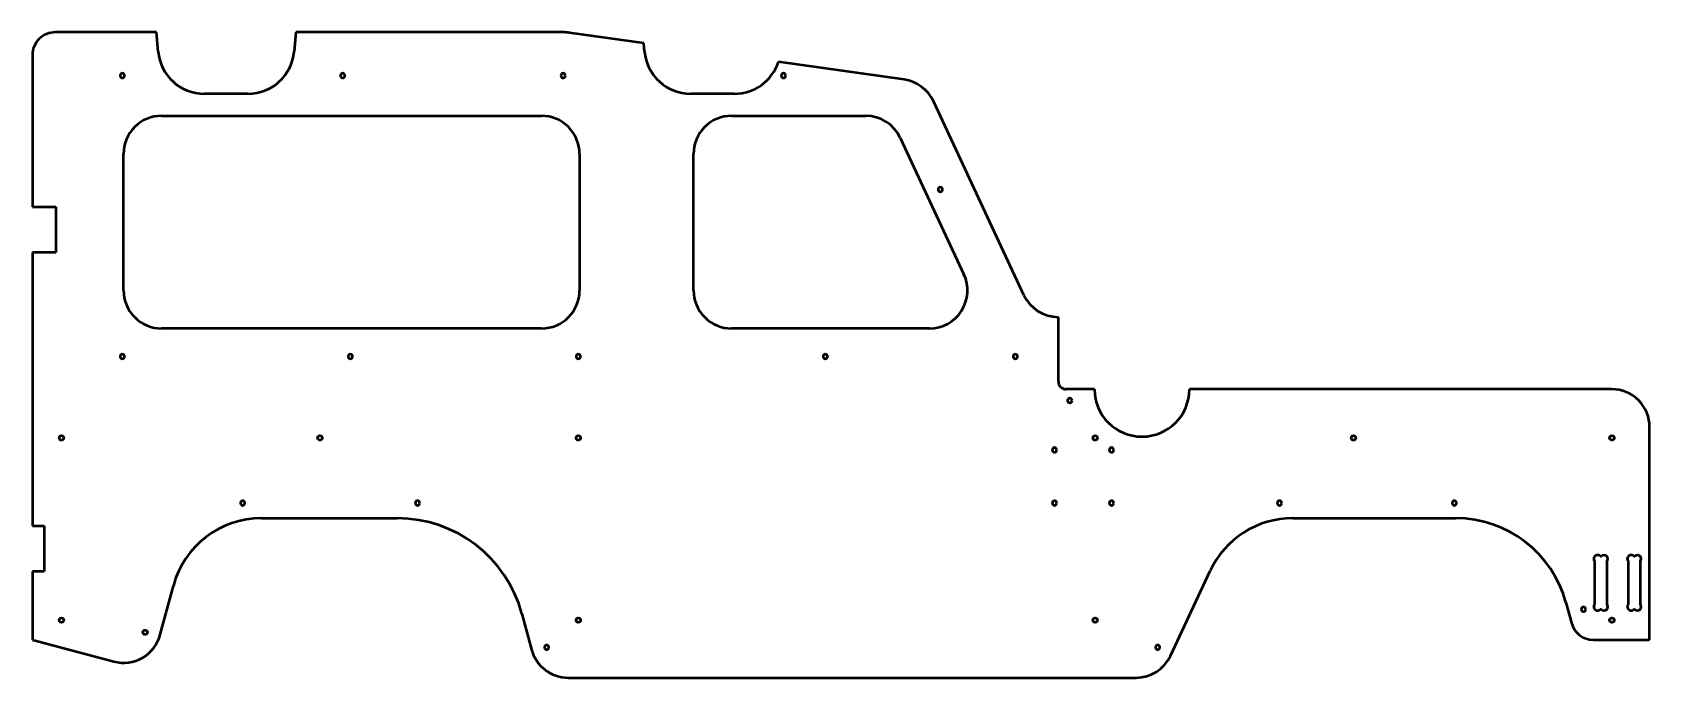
# Model space of a CAD drawing. Header units: millimetres. Extents: x -4457 to 5436, y 521 to 6420.
# Drawn here: x -4394 to -2266, y 4124 to 4974 of the extents above; entities that cross this region are included whole.
import ezdxf

# ---------------------------------------------------------------- set-up
doc = ezdxf.new("R2010")
doc.units = ezdxf.units.MM
doc.header["$MEASUREMENT"] = 0
doc.layers.add('layer 1', color=7, linetype='Continuous')

msp = doc.modelspace()

# ---------------------------------------------------------------- linework, layer by layer
at = {"layer": 'layer 1', "lineweight": 50}
for points, knots in [([(-4364.311, 4973.6976), (-4372.2675, 4973.6976), (-4379.8981, 4970.5369), (-4385.5242, 4964.9108), (-4385.5242, 4964.9108), (-4391.1503, 4959.2847), (-4394.311, 4951.6541), (-4394.311, 4943.6976)], [0, 0, 0, 0, 0.333333333, 0.333333333, 0.333333333, 0.333333333, 1, 1, 1, 1]), ([(-4272.9522, 4916.6976), (-4272.9522, 4918.3544), (-4274.2954, 4919.6976), (-4275.9522, 4919.6976), (-4275.9522, 4919.6976), (-4277.6091, 4919.6976), (-4278.9522, 4918.3544), (-4278.9522, 4916.6976), (-4278.9522, 4916.6976), (-4278.9522, 4915.0407), (-4277.6091, 4913.6976), (-4275.9523, 4913.6976), (-4275.9523, 4913.6976), (-4274.2954, 4913.6976), (-4272.9523, 4915.0407), (-4272.9522, 4916.6975)], [0, 0, 0, 0, 0.2, 0.2, 0.2, 0.2, 0.4, 0.4, 0.4, 0.4, 0.6, 0.6, 0.6, 0.6, 1, 1, 1, 1]), ([(-3982.9522, 4916.6976), (-3982.9522, 4918.3544), (-3984.2954, 4919.6976), (-3985.9522, 4919.6976), (-3985.9522, 4919.6976), (-3987.6091, 4919.6976), (-3988.9522, 4918.3544), (-3988.9522, 4916.6976), (-3988.9522, 4916.6976), (-3988.9522, 4915.0407), (-3987.6091, 4913.6976), (-3985.9523, 4913.6976), (-3985.9523, 4913.6976), (-3984.2954, 4913.6976), (-3982.9523, 4915.0407), (-3982.9522, 4916.6975)], [0, 0, 0, 0, 0.2, 0.2, 0.2, 0.2, 0.4, 0.4, 0.4, 0.4, 0.6, 0.6, 0.6, 0.6, 1, 1, 1, 1]), ([(-3692.9522, 4916.6976), (-3692.9522, 4918.3544), (-3694.2954, 4919.6976), (-3695.9522, 4919.6976), (-3695.9522, 4919.6976), (-3697.6091, 4919.6976), (-3698.9522, 4918.3544), (-3698.9522, 4916.6976), (-3698.9522, 4916.6976), (-3698.9522, 4915.0407), (-3697.6091, 4913.6976), (-3695.9523, 4913.6976), (-3695.9523, 4913.6976), (-3694.2954, 4913.6976), (-3692.9523, 4915.0407), (-3692.9522, 4916.6975)], [0, 0, 0, 0, 0.2, 0.2, 0.2, 0.2, 0.4, 0.4, 0.4, 0.4, 0.6, 0.6, 0.6, 0.6, 1, 1, 1, 1]), ([(-3402.9522, 4916.6976), (-3402.9522, 4918.3544), (-3404.2954, 4919.6976), (-3405.9522, 4919.6976), (-3405.9522, 4919.6976), (-3407.6091, 4919.6976), (-3408.9522, 4918.3544), (-3408.9522, 4916.6976), (-3408.9522, 4916.6976), (-3408.9522, 4915.0407), (-3407.6091, 4913.6976), (-3405.9523, 4913.6976), (-3405.9523, 4913.6976), (-3404.2954, 4913.6976), (-3402.9523, 4915.0407), (-3402.9522, 4916.6975)], [0, 0, 0, 0, 0.2, 0.2, 0.2, 0.2, 0.4, 0.4, 0.4, 0.4, 0.6, 0.6, 0.6, 0.6, 1, 1, 1, 1]), ([(-4224.311, 4863.6976), (-4237.5718, 4863.6976), (-4250.2895, 4858.4297), (-4259.6663, 4849.0529), (-4259.6663, 4849.0529), (-4269.0431, 4839.6761), (-4274.311, 4826.9584), (-4274.311, 4813.6976)], [0, 0, 0, 0, 0.333333333, 0.333333333, 0.333333333, 0.333333333, 1, 1, 1, 1]), ([(-3674.311, 4813.6976), (-3674.311, 4826.9584), (-3679.5788, 4839.6761), (-3688.9556, 4849.0529), (-3688.9556, 4849.0529), (-3698.3325, 4858.4297), (-3711.0502, 4863.6976), (-3724.311, 4863.6976)], [0, 0, 0, 0, 0.333333333, 0.333333333, 0.333333333, 0.333333333, 1, 1, 1, 1]), ([(-3474.311, 4863.6976), (-3487.5718, 4863.6976), (-3500.2895, 4858.4297), (-3509.6663, 4849.0529), (-3509.6663, 4849.0529), (-3519.0431, 4839.6761), (-3524.311, 4826.9584), (-3524.311, 4813.6976)], [0, 0, 0, 0, 0.333333333, 0.333333333, 0.333333333, 0.333333333, 1, 1, 1, 1]), ([(-3196.6565, 4766.6976), (-3196.6565, 4768.3544), (-3197.9996, 4769.6976), (-3199.6565, 4769.6976), (-3199.6565, 4769.6976), (-3201.3133, 4769.6976), (-3202.6565, 4768.3544), (-3202.6565, 4766.6976), (-3202.6565, 4766.6976), (-3202.6565, 4765.0407), (-3201.3133, 4763.6976), (-3199.6565, 4763.6976), (-3199.6565, 4763.6976), (-3197.9996, 4763.6976), (-3196.6565, 4765.0407), (-3196.6565, 4766.6975)], [0, 0, 0, 0, 0.2, 0.2, 0.2, 0.2, 0.4, 0.4, 0.4, 0.4, 0.6, 0.6, 0.6, 0.6, 1, 1, 1, 1]), ([(-3213.8568, 4583.6976), (-3196.7708, 4583.6976), (-3180.8677, 4592.4223), (-3171.6873, 4606.8325), (-3171.6873, 4606.8325), (-3162.507, 4621.2427), (-3161.3205, 4639.343), (-3168.5413, 4654.8282)], [0, 0, 0, 0, 0.333333333, 0.333333333, 0.333333333, 0.333333333, 1, 1, 1, 1]), ([(-4274.311, 4633.6976), (-4274.311, 4620.4367), (-4269.0431, 4607.719), (-4259.6663, 4598.3422), (-4259.6663, 4598.3422), (-4250.2895, 4588.9654), (-4237.5718, 4583.6976), (-4224.311, 4583.6976)], [0, 0, 0, 0, 0.333333333, 0.333333333, 0.333333333, 0.333333333, 1, 1, 1, 1]), ([(-3524.311, 4633.6976), (-3524.311, 4620.4367), (-3519.0431, 4607.719), (-3509.6663, 4598.3422), (-3509.6663, 4598.3422), (-3500.2895, 4588.9654), (-3487.5718, 4583.6976), (-3474.311, 4583.6976)], [0, 0, 0, 0, 0.333333333, 0.333333333, 0.333333333, 0.333333333, 1, 1, 1, 1]), ([(-4272.9522, 4546.6976), (-4272.9522, 4548.3544), (-4274.2954, 4549.6976), (-4275.9522, 4549.6976), (-4275.9522, 4549.6976), (-4277.6091, 4549.6976), (-4278.9522, 4548.3544), (-4278.9522, 4546.6976), (-4278.9522, 4546.6976), (-4278.9522, 4545.0407), (-4277.6091, 4543.6976), (-4275.9523, 4543.6976), (-4275.9523, 4543.6976), (-4274.2954, 4543.6976), (-4272.9523, 4545.0407), (-4272.9522, 4546.6975)], [0, 0, 0, 0, 0.2, 0.2, 0.2, 0.2, 0.4, 0.4, 0.4, 0.4, 0.6, 0.6, 0.6, 0.6, 1, 1, 1, 1]), ([(-3972.9522, 4546.6976), (-3972.9522, 4548.3544), (-3974.2954, 4549.6976), (-3975.9522, 4549.6976), (-3975.9522, 4549.6976), (-3977.6091, 4549.6976), (-3978.9522, 4548.3544), (-3978.9522, 4546.6976), (-3978.9522, 4546.6976), (-3978.9522, 4545.0407), (-3977.6091, 4543.6976), (-3975.9523, 4543.6976), (-3975.9523, 4543.6976), (-3974.2954, 4543.6976), (-3972.9523, 4545.0407), (-3972.9522, 4546.6975)], [0, 0, 0, 0, 0.2, 0.2, 0.2, 0.2, 0.4, 0.4, 0.4, 0.4, 0.6, 0.6, 0.6, 0.6, 1, 1, 1, 1]), ([(-3672.9522, 4546.6976), (-3672.9522, 4548.3544), (-3674.2954, 4549.6976), (-3675.9522, 4549.6976), (-3675.9522, 4549.6976), (-3677.6091, 4549.6976), (-3678.9522, 4548.3544), (-3678.9522, 4546.6976), (-3678.9522, 4546.6976), (-3678.9522, 4545.0407), (-3677.6091, 4543.6976), (-3675.9523, 4543.6976), (-3675.9523, 4543.6976), (-3674.2954, 4543.6976), (-3672.9523, 4545.0407), (-3672.9522, 4546.6975)], [0, 0, 0, 0, 0.2, 0.2, 0.2, 0.2, 0.4, 0.4, 0.4, 0.4, 0.6, 0.6, 0.6, 0.6, 1, 1, 1, 1]), ([(-3347.9522, 4546.6976), (-3347.9522, 4548.3544), (-3349.2954, 4549.6976), (-3350.9522, 4549.6976), (-3350.9522, 4549.6976), (-3352.6091, 4549.6976), (-3353.9522, 4548.3544), (-3353.9522, 4546.6976), (-3353.9522, 4546.6976), (-3353.9522, 4545.0407), (-3352.6091, 4543.6976), (-3350.9523, 4543.6976), (-3350.9523, 4543.6976), (-3349.2954, 4543.6976), (-3347.9523, 4545.0407), (-3347.9522, 4546.6975)], [0, 0, 0, 0, 0.2, 0.2, 0.2, 0.2, 0.4, 0.4, 0.4, 0.4, 0.6, 0.6, 0.6, 0.6, 1, 1, 1, 1]), ([(-3097.9522, 4546.6976), (-3097.9522, 4548.3544), (-3099.2954, 4549.6976), (-3100.9522, 4549.6976), (-3100.9522, 4549.6976), (-3102.6091, 4549.6976), (-3103.9522, 4548.3544), (-3103.9522, 4546.6976), (-3103.9522, 4546.6976), (-3103.9522, 4545.0407), (-3102.6091, 4543.6976), (-3100.9523, 4543.6976), (-3100.9523, 4543.6976), (-3099.2954, 4543.6976), (-3097.9523, 4545.0407), (-3097.9522, 4546.6975)], [0, 0, 0, 0, 0.2, 0.2, 0.2, 0.2, 0.4, 0.4, 0.4, 0.4, 0.6, 0.6, 0.6, 0.6, 1, 1, 1, 1]), ([(-3044.311, 4513.6976), (-3044.311, 4511.0454), (-3043.2574, 4508.5019), (-3041.3821, 4506.6265), (-3041.3821, 4506.6265), (-3039.5067, 4504.7511), (-3036.9632, 4503.6976), (-3034.311, 4503.6976)], [0, 0, 0, 0, 0.333333333, 0.333333333, 0.333333333, 0.333333333, 1, 1, 1, 1]), ([(-3026.311, 4488.6976), (-3026.311, 4490.3544), (-3027.6541, 4491.6976), (-3029.311, 4491.6976), (-3029.311, 4491.6976), (-3030.9678, 4491.6976), (-3032.311, 4490.3544), (-3032.311, 4488.6976), (-3032.311, 4488.6976), (-3032.311, 4487.0407), (-3030.9679, 4485.6976), (-3029.311, 4485.6976), (-3029.311, 4485.6976), (-3027.6541, 4485.6976), (-3026.311, 4487.0407), (-3026.311, 4488.6975)], [0, 0, 0, 0, 0.2, 0.2, 0.2, 0.2, 0.4, 0.4, 0.4, 0.4, 0.6, 0.6, 0.6, 0.6, 1, 1, 1, 1]), ([(-2996.811, 4503.6976), (-2996.811, 4469.1798), (-2968.8289, 4441.1977), (-2934.3112, 4441.1976), (-2934.3112, 4441.1976), (-2899.7934, 4441.1975), (-2871.8112, 4469.1795), (-2871.811, 4503.6972)], [0, 0, 0, 0, 0.333333333, 0.333333333, 0.333333333, 0.333333333, 1, 1, 1, 1]), ([(-2266.311, 4453.6976), (-2266.311, 4466.9584), (-2271.5788, 4479.6761), (-2280.9556, 4489.0529), (-2280.9556, 4489.0529), (-2290.3325, 4498.4297), (-2303.0502, 4503.6976), (-2316.311, 4503.6976)], [0, 0, 0, 0, 0.333333333, 0.333333333, 0.333333333, 0.333333333, 1, 1, 1, 1]), ([(-4352.9522, 4439.4598), (-4352.9522, 4441.1167), (-4354.2954, 4442.4598), (-4355.9522, 4442.4598), (-4355.9522, 4442.4598), (-4357.6091, 4442.4598), (-4358.9522, 4441.1167), (-4358.9522, 4439.4599), (-4358.9522, 4439.4599), (-4358.9522, 4437.803), (-4357.6091, 4436.4598), (-4355.9523, 4436.4598), (-4355.9523, 4436.4598), (-4354.2954, 4436.4598), (-4352.9523, 4437.803), (-4352.9522, 4439.4598)], [0, 0, 0, 0, 0.2, 0.2, 0.2, 0.2, 0.4, 0.4, 0.4, 0.4, 0.6, 0.6, 0.6, 0.6, 1, 1, 1, 1]), ([(-4012.9522, 4439.4598), (-4012.9522, 4441.1167), (-4014.2954, 4442.4598), (-4015.9522, 4442.4598), (-4015.9522, 4442.4598), (-4017.6091, 4442.4598), (-4018.9522, 4441.1167), (-4018.9522, 4439.4599), (-4018.9522, 4439.4599), (-4018.9522, 4437.803), (-4017.6091, 4436.4598), (-4015.9523, 4436.4598), (-4015.9523, 4436.4598), (-4014.2954, 4436.4598), (-4012.9523, 4437.803), (-4012.9522, 4439.4598)], [0, 0, 0, 0, 0.2, 0.2, 0.2, 0.2, 0.4, 0.4, 0.4, 0.4, 0.6, 0.6, 0.6, 0.6, 1, 1, 1, 1]), ([(-3672.9522, 4439.4598), (-3672.9522, 4441.1167), (-3674.2954, 4442.4598), (-3675.9522, 4442.4598), (-3675.9522, 4442.4598), (-3677.6091, 4442.4598), (-3678.9522, 4441.1167), (-3678.9522, 4439.4599), (-3678.9522, 4439.4599), (-3678.9522, 4437.803), (-3677.6091, 4436.4598), (-3675.9523, 4436.4598), (-3675.9523, 4436.4598), (-3674.2954, 4436.4598), (-3672.9523, 4437.803), (-3672.9522, 4439.4598)], [0, 0, 0, 0, 0.2, 0.2, 0.2, 0.2, 0.4, 0.4, 0.4, 0.4, 0.6, 0.6, 0.6, 0.6, 1, 1, 1, 1]), ([(-3046.311, 4423.6976), (-3046.311, 4425.3544), (-3047.6541, 4426.6976), (-3049.311, 4426.6976), (-3049.311, 4426.6976), (-3050.9678, 4426.6976), (-3052.311, 4425.3544), (-3052.311, 4423.6976), (-3052.311, 4423.6976), (-3052.311, 4422.0407), (-3050.9679, 4420.6976), (-3049.311, 4420.6976), (-3049.311, 4420.6976), (-3047.6541, 4420.6976), (-3046.311, 4422.0407), (-3046.311, 4423.6975)], [0, 0, 0, 0, 0.2, 0.2, 0.2, 0.2, 0.4, 0.4, 0.4, 0.4, 0.6, 0.6, 0.6, 0.6, 1, 1, 1, 1]), ([(-2992.9522, 4439.4598), (-2992.9522, 4441.1167), (-2994.2954, 4442.4598), (-2995.9522, 4442.4598), (-2995.9522, 4442.4598), (-2997.6091, 4442.4598), (-2998.9522, 4441.1167), (-2998.9522, 4439.4599), (-2998.9522, 4439.4599), (-2998.9522, 4437.803), (-2997.6091, 4436.4598), (-2995.9523, 4436.4598), (-2995.9523, 4436.4598), (-2994.2954, 4436.4598), (-2992.9523, 4437.803), (-2992.9522, 4439.4598)], [0, 0, 0, 0, 0.2, 0.2, 0.2, 0.2, 0.4, 0.4, 0.4, 0.4, 0.6, 0.6, 0.6, 0.6, 1, 1, 1, 1]), ([(-2971.311, 4423.6976), (-2971.311, 4425.3544), (-2972.6541, 4426.6976), (-2974.311, 4426.6976), (-2974.311, 4426.6976), (-2975.9678, 4426.6976), (-2977.311, 4425.3544), (-2977.311, 4423.6976), (-2977.311, 4423.6976), (-2977.311, 4422.0407), (-2975.9679, 4420.6976), (-2974.311, 4420.6976), (-2974.311, 4420.6976), (-2972.6541, 4420.6976), (-2971.311, 4422.0407), (-2971.311, 4423.6975)], [0, 0, 0, 0, 0.2, 0.2, 0.2, 0.2, 0.4, 0.4, 0.4, 0.4, 0.6, 0.6, 0.6, 0.6, 1, 1, 1, 1]), ([(-2652.9522, 4439.4598), (-2652.9522, 4441.1167), (-2654.2954, 4442.4598), (-2655.9522, 4442.4598), (-2655.9522, 4442.4598), (-2657.6091, 4442.4598), (-2658.9522, 4441.1167), (-2658.9522, 4439.4599), (-2658.9522, 4439.4599), (-2658.9522, 4437.803), (-2657.6091, 4436.4598), (-2655.9523, 4436.4598), (-2655.9523, 4436.4598), (-2654.2954, 4436.4598), (-2652.9523, 4437.803), (-2652.9522, 4439.4598)], [0, 0, 0, 0, 0.2, 0.2, 0.2, 0.2, 0.4, 0.4, 0.4, 0.4, 0.6, 0.6, 0.6, 0.6, 1, 1, 1, 1]), ([(-2312.9522, 4439.4598), (-2312.9522, 4441.1167), (-2314.2954, 4442.4598), (-2315.9522, 4442.4598), (-2315.9522, 4442.4598), (-2317.6091, 4442.4598), (-2318.9522, 4441.1167), (-2318.9522, 4439.4599), (-2318.9522, 4439.4599), (-2318.9522, 4437.803), (-2317.6091, 4436.4598), (-2315.9523, 4436.4598), (-2315.9523, 4436.4598), (-2314.2954, 4436.4598), (-2312.9523, 4437.803), (-2312.9522, 4439.4598)], [0, 0, 0, 0, 0.2, 0.2, 0.2, 0.2, 0.4, 0.4, 0.4, 0.4, 0.6, 0.6, 0.6, 0.6, 1, 1, 1, 1]), ([(-4114.6085, 4353.6976), (-4114.6085, 4355.3544), (-4115.9517, 4356.6976), (-4117.6085, 4356.6976), (-4117.6085, 4356.6976), (-4119.2654, 4356.6976), (-4120.6085, 4355.3544), (-4120.6085, 4353.6976), (-4120.6085, 4353.6976), (-4120.6085, 4352.0407), (-4119.2654, 4350.6976), (-4117.6085, 4350.6976), (-4117.6085, 4350.6976), (-4115.9517, 4350.6976), (-4114.6085, 4352.0407), (-4114.6085, 4353.6975)], [0, 0, 0, 0, 0.2, 0.2, 0.2, 0.2, 0.4, 0.4, 0.4, 0.4, 0.6, 0.6, 0.6, 0.6, 1, 1, 1, 1]), ([(-3884.6085, 4353.6976), (-3884.6085, 4355.3544), (-3885.9517, 4356.6976), (-3887.6085, 4356.6976), (-3887.6085, 4356.6976), (-3889.2654, 4356.6976), (-3890.6085, 4355.3544), (-3890.6085, 4353.6976), (-3890.6085, 4353.6976), (-3890.6085, 4352.0407), (-3889.2654, 4350.6976), (-3887.6085, 4350.6976), (-3887.6085, 4350.6976), (-3885.9517, 4350.6976), (-3884.6085, 4352.0407), (-3884.6085, 4353.6975)], [0, 0, 0, 0, 0.2, 0.2, 0.2, 0.2, 0.4, 0.4, 0.4, 0.4, 0.6, 0.6, 0.6, 0.6, 1, 1, 1, 1]), ([(-3046.311, 4353.6976), (-3046.311, 4355.3544), (-3047.6541, 4356.6976), (-3049.311, 4356.6976), (-3049.311, 4356.6976), (-3050.9678, 4356.6976), (-3052.311, 4355.3544), (-3052.311, 4353.6976), (-3052.311, 4353.6976), (-3052.311, 4352.0407), (-3050.9679, 4350.6976), (-3049.311, 4350.6976), (-3049.311, 4350.6976), (-3047.6541, 4350.6976), (-3046.311, 4352.0407), (-3046.311, 4353.6975)], [0, 0, 0, 0, 0.2, 0.2, 0.2, 0.2, 0.4, 0.4, 0.4, 0.4, 0.6, 0.6, 0.6, 0.6, 1, 1, 1, 1]), ([(-2971.311, 4353.6976), (-2971.311, 4355.3544), (-2972.6541, 4356.6976), (-2974.311, 4356.6976), (-2974.311, 4356.6976), (-2975.9678, 4356.6976), (-2977.311, 4355.3544), (-2977.311, 4353.6976), (-2977.311, 4353.6976), (-2977.311, 4352.0407), (-2975.9679, 4350.6976), (-2974.311, 4350.6976), (-2974.311, 4350.6976), (-2972.6541, 4350.6976), (-2971.311, 4352.0407), (-2971.311, 4353.6975)], [0, 0, 0, 0, 0.2, 0.2, 0.2, 0.2, 0.4, 0.4, 0.4, 0.4, 0.6, 0.6, 0.6, 0.6, 1, 1, 1, 1]), ([(-2750.3432, 4353.6976), (-2750.3432, 4355.3544), (-2751.6864, 4356.6976), (-2753.3432, 4356.6976), (-2753.3432, 4356.6976), (-2755.0001, 4356.6976), (-2756.3432, 4355.3544), (-2756.3432, 4353.6976), (-2756.3432, 4353.6976), (-2756.3432, 4352.0407), (-2755.0001, 4350.6976), (-2753.3433, 4350.6976), (-2753.3433, 4350.6976), (-2751.6864, 4350.6976), (-2750.3432, 4352.0407), (-2750.3432, 4353.6975)], [0, 0, 0, 0, 0.2, 0.2, 0.2, 0.2, 0.4, 0.4, 0.4, 0.4, 0.6, 0.6, 0.6, 0.6, 1, 1, 1, 1]), ([(-2520.3432, 4353.6976), (-2520.3432, 4355.3544), (-2521.6864, 4356.6976), (-2523.3432, 4356.6976), (-2523.3432, 4356.6976), (-2525.0001, 4356.6976), (-2526.3432, 4355.3544), (-2526.3432, 4353.6976), (-2526.3432, 4353.6976), (-2526.3432, 4352.0407), (-2525.0001, 4350.6976), (-2523.3433, 4350.6976), (-2523.3433, 4350.6976), (-2521.6864, 4350.6976), (-2520.3432, 4352.0407), (-2520.3432, 4353.6975)], [0, 0, 0, 0, 0.2, 0.2, 0.2, 0.2, 0.4, 0.4, 0.4, 0.4, 0.6, 0.6, 0.6, 0.6, 1, 1, 1, 1]), ([(-2331.2399, 4283.6976), (-2332.503, 4284.9607), (-2334.3441, 4285.454), (-2336.0695, 4284.9917), (-2336.0695, 4284.9917), (-2337.795, 4284.5293), (-2339.1427, 4283.1816), (-2339.6051, 4281.4561), (-2339.6051, 4281.4561), (-2340.0674, 4279.7307), (-2339.5741, 4277.8896), (-2338.311, 4276.6265)], [0, 0, 0, 0, 0.25, 0.25, 0.25, 0.25, 0.5, 0.5, 0.5, 0.5, 1, 1, 1, 1]), ([(-2322.811, 4276.6265), (-2320.8584, 4278.5791), (-2320.8584, 4281.7449), (-2322.811, 4283.6976), (-2322.811, 4283.6976), (-2324.7636, 4285.6502), (-2327.9294, 4285.6502), (-2329.882, 4283.6976)], [0, 0, 0, 0, 0.333333333, 0.333333333, 0.333333333, 0.333333333, 1, 1, 1, 1]), ([(-2287.2399, 4283.6976), (-2288.503, 4284.9607), (-2290.3441, 4285.454), (-2292.0695, 4284.9917), (-2292.0695, 4284.9917), (-2293.795, 4284.5293), (-2295.1427, 4283.1816), (-2295.6051, 4281.4561), (-2295.6051, 4281.4561), (-2296.0674, 4279.7307), (-2295.5741, 4277.8896), (-2294.311, 4276.6265)], [0, 0, 0, 0, 0.25, 0.25, 0.25, 0.25, 0.5, 0.5, 0.5, 0.5, 1, 1, 1, 1]), ([(-2278.811, 4276.6265), (-2276.8584, 4278.5791), (-2276.8584, 4281.7449), (-2278.811, 4283.6976), (-2278.811, 4283.6976), (-2280.7636, 4285.6502), (-2283.9294, 4285.6502), (-2285.882, 4283.6976)], [0, 0, 0, 0, 0.333333333, 0.333333333, 0.333333333, 0.333333333, 1, 1, 1, 1]), ([(-2350.3432, 4213.6976), (-2350.3432, 4215.3544), (-2351.6864, 4216.6976), (-2353.3432, 4216.6976), (-2353.3432, 4216.6976), (-2355.0001, 4216.6976), (-2356.3432, 4215.3544), (-2356.3432, 4213.6976), (-2356.3432, 4213.6976), (-2356.3432, 4212.0407), (-2355.0001, 4210.6976), (-2353.3433, 4210.6976), (-2353.3433, 4210.6976), (-2351.6864, 4210.6976), (-2350.3432, 4212.0407), (-2350.3432, 4213.6975)], [0, 0, 0, 0, 0.2, 0.2, 0.2, 0.2, 0.4, 0.4, 0.4, 0.4, 0.6, 0.6, 0.6, 0.6, 1, 1, 1, 1]), ([(-2338.311, 4220.7686), (-2339.5741, 4219.5055), (-2340.0674, 4217.6645), (-2339.6051, 4215.939), (-2339.6051, 4215.939), (-2339.1427, 4214.2135), (-2337.795, 4212.8658), (-2336.0695, 4212.4035), (-2336.0695, 4212.4035), (-2334.3441, 4211.9411), (-2332.503, 4212.4344), (-2331.2399, 4213.6976)], [0, 0, 0, 0, 0.25, 0.25, 0.25, 0.25, 0.5, 0.5, 0.5, 0.5, 1, 1, 1, 1]), ([(-2329.8821, 4213.6976), (-2327.9294, 4211.7449), (-2324.7636, 4211.7449), (-2322.811, 4213.6976), (-2322.811, 4213.6976), (-2320.8584, 4215.6502), (-2320.8584, 4218.816), (-2322.811, 4220.7686)], [0, 0, 0, 0, 0.333333333, 0.333333333, 0.333333333, 0.333333333, 1, 1, 1, 1]), ([(-2294.311, 4220.7686), (-2295.5741, 4219.5055), (-2296.0674, 4217.6645), (-2295.6051, 4215.939), (-2295.6051, 4215.939), (-2295.1427, 4214.2135), (-2293.795, 4212.8658), (-2292.0695, 4212.4035), (-2292.0695, 4212.4035), (-2290.3441, 4211.9411), (-2288.503, 4212.4344), (-2287.2399, 4213.6976)], [0, 0, 0, 0, 0.25, 0.25, 0.25, 0.25, 0.5, 0.5, 0.5, 0.5, 1, 1, 1, 1]), ([(-2285.8821, 4213.6976), (-2283.9294, 4211.7449), (-2280.7636, 4211.7449), (-2278.811, 4213.6976), (-2278.811, 4213.6976), (-2276.8584, 4215.6502), (-2276.8584, 4218.816), (-2278.811, 4220.7686)], [0, 0, 0, 0, 0.333333333, 0.333333333, 0.333333333, 0.333333333, 1, 1, 1, 1]), ([(-4352.9522, 4199.4598), (-4352.9522, 4201.1167), (-4354.2954, 4202.4598), (-4355.9522, 4202.4598), (-4355.9522, 4202.4598), (-4357.6091, 4202.4598), (-4358.9522, 4201.1167), (-4358.9522, 4199.4599), (-4358.9522, 4199.4599), (-4358.9522, 4197.803), (-4357.6091, 4196.4598), (-4355.9523, 4196.4598), (-4355.9523, 4196.4598), (-4354.2954, 4196.4598), (-4352.9523, 4197.803), (-4352.9522, 4199.4598)], [0, 0, 0, 0, 0.2, 0.2, 0.2, 0.2, 0.4, 0.4, 0.4, 0.4, 0.6, 0.6, 0.6, 0.6, 1, 1, 1, 1]), ([(-3672.9522, 4199.4598), (-3672.9522, 4201.1167), (-3674.2954, 4202.4598), (-3675.9522, 4202.4598), (-3675.9522, 4202.4598), (-3677.6091, 4202.4598), (-3678.9522, 4201.1167), (-3678.9522, 4199.4599), (-3678.9522, 4199.4599), (-3678.9522, 4197.803), (-3677.6091, 4196.4598), (-3675.9523, 4196.4598), (-3675.9523, 4196.4598), (-3674.2954, 4196.4598), (-3672.9523, 4197.803), (-3672.9522, 4199.4598)], [0, 0, 0, 0, 0.2, 0.2, 0.2, 0.2, 0.4, 0.4, 0.4, 0.4, 0.6, 0.6, 0.6, 0.6, 1, 1, 1, 1]), ([(-2992.9522, 4199.4598), (-2992.9522, 4201.1167), (-2994.2954, 4202.4598), (-2995.9522, 4202.4598), (-2995.9522, 4202.4598), (-2997.6091, 4202.4598), (-2998.9522, 4201.1167), (-2998.9522, 4199.4599), (-2998.9522, 4199.4599), (-2998.9522, 4197.803), (-2997.6091, 4196.4598), (-2995.9523, 4196.4598), (-2995.9523, 4196.4598), (-2994.2954, 4196.4598), (-2992.9523, 4197.803), (-2992.9522, 4199.4598)], [0, 0, 0, 0, 0.2, 0.2, 0.2, 0.2, 0.4, 0.4, 0.4, 0.4, 0.6, 0.6, 0.6, 0.6, 1, 1, 1, 1]), ([(-2312.9522, 4199.4598), (-2312.9522, 4201.1167), (-2314.2954, 4202.4598), (-2315.9522, 4202.4598), (-2315.9522, 4202.4598), (-2317.6091, 4202.4598), (-2318.9522, 4201.1167), (-2318.9522, 4199.4599), (-2318.9522, 4199.4599), (-2318.9522, 4197.803), (-2317.6091, 4196.4598), (-2315.9523, 4196.4598), (-2315.9523, 4196.4598), (-2314.2954, 4196.4598), (-2312.9523, 4197.803), (-2312.9522, 4199.4598)], [0, 0, 0, 0, 0.2, 0.2, 0.2, 0.2, 0.4, 0.4, 0.4, 0.4, 0.6, 0.6, 0.6, 0.6, 1, 1, 1, 1]), ([(-4287.2519, 4145.0112), (-4274.443, 4141.579), (-4260.7952, 4143.3758), (-4249.311, 4150.0062), (-4249.311, 4150.0062), (-4237.8268, 4156.6366), (-4229.4468, 4167.5575), (-4226.0147, 4180.3665)], [0, 0, 0, 0, 0.333333333, 0.333333333, 0.333333333, 0.333333333, 1, 1, 1, 1]), ([(-4242.9077, 4183.3988), (-4242.9077, 4185.0556), (-4244.2509, 4186.3988), (-4245.9077, 4186.3988), (-4245.9077, 4186.3988), (-4247.5646, 4186.3988), (-4248.9077, 4185.0556), (-4248.9077, 4183.3988), (-4248.9077, 4183.3988), (-4248.9077, 4181.7419), (-4247.5646, 4180.3988), (-4245.9077, 4180.3988), (-4245.9077, 4180.3988), (-4244.2509, 4180.3988), (-4242.9077, 4181.7419), (-4242.9077, 4183.3988)], [0, 0, 0, 0, 0.2, 0.2, 0.2, 0.2, 0.4, 0.4, 0.4, 0.4, 0.6, 0.6, 0.6, 0.6, 1, 1, 1, 1]), ([(-3714.6085, 4163.6976), (-3714.6085, 4165.3544), (-3715.9517, 4166.6976), (-3717.6085, 4166.6976), (-3717.6085, 4166.6976), (-3719.2654, 4166.6976), (-3720.6085, 4165.3544), (-3720.6085, 4163.6976), (-3720.6085, 4163.6976), (-3720.6085, 4162.0407), (-3719.2654, 4160.6976), (-3717.6085, 4160.6976), (-3717.6085, 4160.6976), (-3715.9517, 4160.6976), (-3714.6085, 4162.0407), (-3714.6085, 4163.6975)], [0, 0, 0, 0, 0.2, 0.2, 0.2, 0.2, 0.4, 0.4, 0.4, 0.4, 0.6, 0.6, 0.6, 0.6, 1, 1, 1, 1]), ([(-2910.6508, 4163.6976), (-2910.6508, 4165.3544), (-2911.994, 4166.6976), (-2913.6508, 4166.6976), (-2913.6508, 4166.6976), (-2915.3077, 4166.6976), (-2916.6508, 4165.3544), (-2916.6508, 4163.6976), (-2916.6508, 4163.6976), (-2916.6509, 4162.0407), (-2915.3077, 4160.6976), (-2913.6509, 4160.6976), (-2913.6509, 4160.6976), (-2911.994, 4160.6976), (-2910.6509, 4162.0407), (-2910.6508, 4163.6975)], [0, 0, 0, 0, 0.2, 0.2, 0.2, 0.2, 0.4, 0.4, 0.4, 0.4, 0.6, 0.6, 0.6, 0.6, 1, 1, 1, 1])]:
    msp.add_open_spline(points, degree=3, knots=knots, dxfattribs=at)
for points in [[(-4230.9404, 4973.6976), (-4230.9404, 4973.6976), (-4364.311, 4973.6976), (-4364.311, 4973.6976)], [(-4228.7255, 4948.3811), (-4228.7255, 4948.3811), (-4230.9404, 4973.6976), (-4230.9404, 4973.6976)], [(-4047.6816, 4973.6976), (-4047.6816, 4973.6976), (-4049.8965, 4948.3811), (-4049.8965, 4948.3811)], [(-3694.311, 4973.6976), (-3694.311, 4973.6976), (-4047.6816, 4973.6976), (-4047.6816, 4973.6976)], [(-3687.3523, 4973.211), (-3689.6577, 4973.535), (-3691.9829, 4973.6976), (-3694.311, 4973.6976)], [(-3589.6971, 4959.4864), (-3589.6971, 4959.4864), (-3687.3523, 4973.211), (-3687.3523, 4973.211)], [(-3588.7255, 4948.3811), (-3588.7255, 4948.3811), (-3589.6971, 4959.4864), (-3589.6971, 4959.4864)], [(-4394.311, 4943.6976), (-4394.311, 4943.6976), (-4394.311, 4743.6976), (-4394.311, 4743.6976)], [(-4228.7255, 4948.3811), (-4225.9688, 4916.8726), (-4199.5864, 4892.6976), (-4167.9576, 4892.6976)], [(-4110.6644, 4892.6976), (-4079.0356, 4892.6976), (-4052.6531, 4916.8726), (-4049.8965, 4948.3811)], [(-3588.7255, 4948.3811), (-3585.9688, 4916.8726), (-3559.5864, 4892.6976), (-3527.9576, 4892.6976)], [(-3470.6644, 4892.6976), (-3444.3278, 4892.6976), (-3420.965, 4909.6001), (-3412.7261, 4934.6148)], [(-3247.0708, 4911.3334), (-3247.0708, 4911.3334), (-3412.7261, 4934.6148), (-3412.7261, 4934.6148)], [(-3208.714, 4882.9509), (-3215.8694, 4898.2958), (-3230.3044, 4908.9771), (-3247.0708, 4911.3334)], [(-4110.6644, 4892.6976), (-4110.6644, 4892.6976), (-4167.9576, 4892.6976), (-4167.9576, 4892.6976)], [(-3470.6644, 4892.6976), (-3470.6644, 4892.6976), (-3527.9576, 4892.6976), (-3527.9576, 4892.6976)], [(-3089.6264, 4627.5667), (-3089.6264, 4627.5667), (-3208.714, 4882.9509), (-3208.714, 4882.9509)], [(-4224.311, 4863.6976), (-4224.311, 4863.6976), (-3724.311, 4863.6976), (-3724.311, 4863.6976)], [(-3474.311, 4863.6976), (-3474.311, 4863.6976), (-3297.7922, 4863.6976), (-3297.7922, 4863.6976)], [(-3252.4768, 4834.8285), (-3260.689, 4852.4395), (-3278.3607, 4863.6976), (-3297.7922, 4863.6976)], [(-3252.4768, 4834.8285), (-3252.4768, 4834.8285), (-3168.5414, 4654.8285), (-3168.5414, 4654.8285)], [(-4274.311, 4633.6976), (-4274.311, 4633.6976), (-4274.311, 4813.6976), (-4274.311, 4813.6976)], [(-3674.311, 4813.6976), (-3674.311, 4813.6976), (-3674.311, 4633.6976), (-3674.311, 4633.6976)], [(-3524.311, 4633.6976), (-3524.311, 4633.6976), (-3524.311, 4813.6976), (-3524.311, 4813.6976)], [(-4394.311, 4743.6976), (-4394.311, 4743.6976), (-4363.311, 4743.6976), (-4363.311, 4743.6976)], [(-4363.311, 4743.6976), (-4363.311, 4743.6976), (-4363.311, 4683.6976), (-4363.311, 4683.6976)], [(-4394.311, 4683.6976), (-4394.311, 4683.6976), (-4394.311, 4323.6976), (-4394.311, 4323.6976)], [(-4363.311, 4683.6976), (-4363.311, 4683.6976), (-4394.311, 4683.6976), (-4394.311, 4683.6976)], [(-3724.311, 4583.6976), (-3696.6969, 4583.6976), (-3674.3111, 4606.0832), (-3674.311, 4633.6973)], [(-3089.6264, 4627.5667), (-3081.4142, 4609.9557), (-3063.7425, 4598.6976), (-3044.311, 4598.6976)], [(-3044.311, 4513.6976), (-3044.311, 4513.6976), (-3044.311, 4598.6976), (-3044.311, 4598.6976)], [(-3724.311, 4583.6976), (-3724.311, 4583.6976), (-4224.311, 4583.6976), (-4224.311, 4583.6976)], [(-3213.8568, 4583.6976), (-3213.8568, 4583.6976), (-3474.311, 4583.6976), (-3474.311, 4583.6976)], [(-2996.811, 4503.6976), (-2996.811, 4503.6976), (-3034.311, 4503.6976), (-3034.311, 4503.6976)], [(-2316.311, 4503.6976), (-2316.311, 4503.6976), (-2871.811, 4503.6976), (-2871.811, 4503.6976)], [(-2266.311, 4173.6976), (-2266.311, 4173.6976), (-2266.311, 4453.6976), (-2266.311, 4453.6976)], [(-4394.311, 4323.6976), (-4394.311, 4323.6976), (-4378.811, 4323.6976), (-4378.811, 4323.6976)], [(-4378.811, 4323.6976), (-4378.811, 4323.6976), (-4378.811, 4263.6976), (-4378.811, 4263.6976)], [(-4092.8505, 4333.6976), (-4147.1632, 4333.6976), (-4194.7045, 4297.2179), (-4208.7616, 4244.7558)], [(-4092.8505, 4333.6976), (-4092.8505, 4333.6976), (-3914.311, 4333.6976), (-3914.311, 4333.6976)], [(-3750.1036, 4207.6968), (-3770.0179, 4282.018), (-3837.368, 4333.6976), (-3914.311, 4333.6976)], [(-2735.8626, 4333.6976), (-2782.4983, 4333.6976), (-2824.9104, 4306.6781), (-2844.6195, 4264.4118)], [(-2735.8626, 4333.6976), (-2735.8626, 4333.6976), (-2521.3017, 4333.6976), (-2521.3017, 4333.6976)], [(-2376.4128, 4222.5204), (-2393.9843, 4288.0979), (-2453.4109, 4333.6976), (-2521.3017, 4333.6976)], [(-2331.2399, 4283.6976), (-2331.2399, 4283.6976), (-2329.8821, 4283.6976), (-2329.8821, 4283.6976)], [(-2287.2399, 4283.6976), (-2287.2399, 4283.6976), (-2285.8821, 4283.6976), (-2285.8821, 4283.6976)], [(-4394.311, 4263.6976), (-4394.311, 4263.6976), (-4394.311, 4173.6976), (-4394.311, 4173.6976)], [(-4378.811, 4263.6976), (-4378.811, 4263.6976), (-4394.311, 4263.6976), (-4394.311, 4263.6976)], [(-2896.7737, 4152.5667), (-2896.7737, 4152.5667), (-2844.6195, 4264.4118), (-2844.6195, 4264.4118)], [(-2338.311, 4220.7686), (-2338.311, 4220.7686), (-2338.311, 4276.6265), (-2338.311, 4276.6265)], [(-2322.811, 4276.6265), (-2322.811, 4276.6265), (-2322.811, 4220.7686), (-2322.811, 4220.7686)], [(-2294.311, 4220.7686), (-2294.311, 4220.7686), (-2294.311, 4276.6265), (-2294.311, 4276.6265)], [(-2278.811, 4276.6265), (-2278.811, 4276.6265), (-2278.811, 4220.7686), (-2278.811, 4220.7686)], [(-4226.0147, 4180.3665), (-4226.0147, 4180.3665), (-4208.7616, 4244.7558), (-4208.7616, 4244.7558)], [(-2376.4128, 4222.5204), (-2376.4128, 4222.5204), (-2369.2888, 4195.933), (-2369.2888, 4195.933)], [(-2329.8821, 4213.6976), (-2329.8821, 4213.6976), (-2331.2399, 4213.6976), (-2331.2399, 4213.6976)], [(-2285.8821, 4213.6976), (-2285.8821, 4213.6976), (-2287.2399, 4213.6976), (-2287.2399, 4213.6976)], [(-3750.1036, 4207.6968), (-3750.1036, 4207.6968), (-3737.526, 4160.7566), (-3737.526, 4160.7566)], [(-2369.2888, 4195.933), (-2365.7745, 4182.8175), (-2353.8892, 4173.6976), (-2340.311, 4173.6976)], [(-4394.311, 4173.6976), (-4394.311, 4173.6976), (-4287.2519, 4145.0112), (-4287.2519, 4145.0112)], [(-2340.311, 4173.6976), (-2340.311, 4173.6976), (-2266.311, 4173.6976), (-2266.311, 4173.6976)], [(-3737.526, 4160.7566), (-3731.6689, 4138.8974), (-3711.86, 4123.6976), (-3689.2297, 4123.6976)], [(-2942.0891, 4123.6976), (-2922.6575, 4123.6976), (-2904.9859, 4134.9557), (-2896.7737, 4152.5667)], [(-3689.2297, 4123.6976), (-3689.2297, 4123.6976), (-2942.0891, 4123.6976), (-2942.0891, 4123.6976)]]:
    msp.add_open_spline(points, degree=3, dxfattribs=at)

doc.saveas('drawing.dxf')
